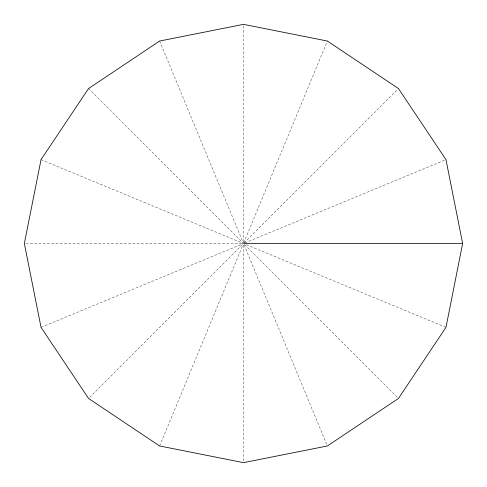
<?xml version="1.0" encoding="UTF-8"?>
<svg xmlns="http://www.w3.org/2000/svg" width="487" height="487" viewBox="0 0 487 487"><rect width="100%" height="100%" fill="white"/><g stroke="black" fill="none" stroke-linecap="round" stroke-linejoin="round"><path stroke-width="0.37" stroke-dasharray="2.44 1.83" d="M159.633 445.97L242.916 244.906M243.792 242.8L327.367 41.03M89.614 397.386L242.964 244.036M244.036 242.964L398.463 88.537M41.03 327.367L242.8 243.792M244.906 242.916L445.97 159.633M25.872 243.5L242.739 243.5M41.03 159.633L242.8 243.208M246.312 244.663L445.97 327.367M88.537 88.537L242.964 242.964M244.577 244.577L398.463 398.463M159.633 41.03L243.208 242.8M244.084 244.906L327.367 445.97M243.5 25.866L243.5 242.739M243.5 245.022L243.5 461.128"/><path stroke-width="0.73" d="M462.65 243.5L445.97 327.367L398.463 398.463L327.367 445.97L243.5 462.65L159.633 445.97L88.537 398.463L41.03 327.367L24.35 243.5L41.03 159.633L88.537 88.537L159.633 41.03L243.5 24.35L327.367 41.03L398.463 88.537L445.97 159.633L462.65 243.5L243.5 243.5"/></g></svg>
